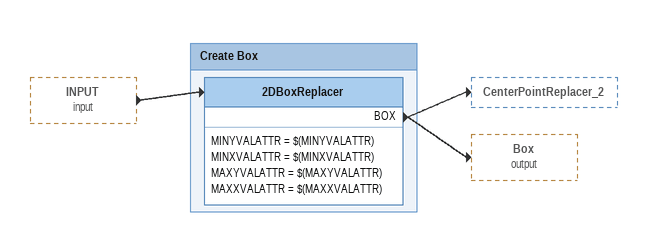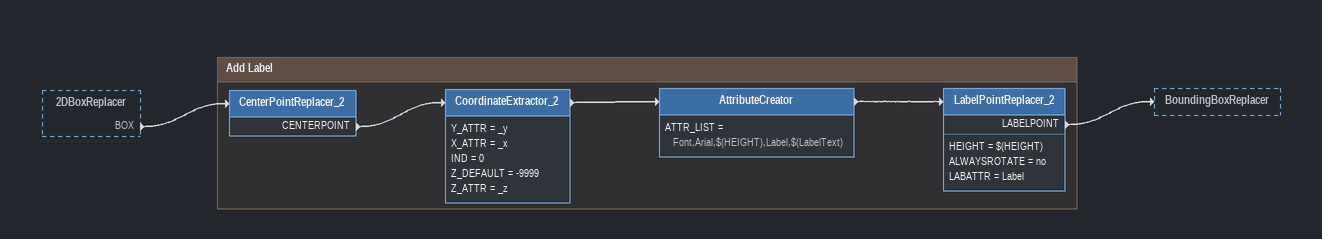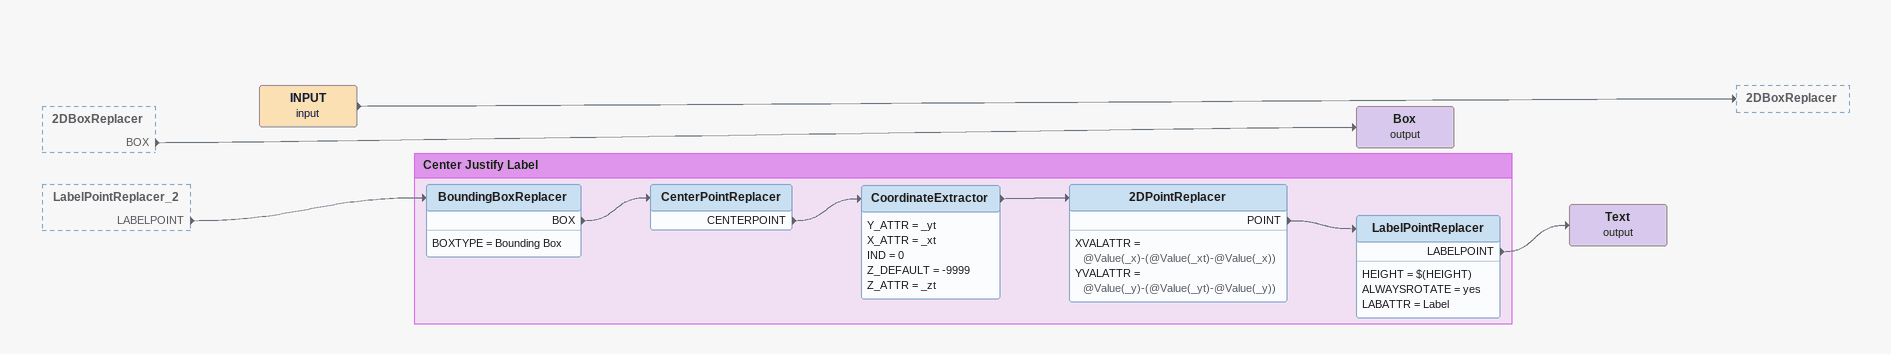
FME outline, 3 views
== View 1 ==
INPUT (input) [outside]
    -> 2DBoxReplacer

Bookmark: Create Box
2DBoxReplacer
    MINYVALATTR = $(MINYVALATTR)
    MINXVALATTR = $(MINXVALATTR)
    MAXYVALATTR = $(MAXYVALATTR)
    MAXXVALATTR = $(MAXXVALATTR)
    BOX -> CenterPointReplacer_2
    BOX -> Box (output)

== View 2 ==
2DBoxReplacer [outside]
    BOX -> CenterPointReplacer_2

Bookmark: Add Label
CenterPointReplacer_2
    CENTERPOINT -> CoordinateExtractor_2
CoordinateExtractor_2
    Y_ATTR = _y
    X_ATTR = _x
    IND = 0
    Z_DEFAULT = -9999
    Z_ATTR = _z
    -> AttributeCreator
AttributeCreator
    ATTR_LIST = Font,Arial,$(HEIGHT),Label,$(LabelText)
    -> LabelPointReplacer_2
LabelPointReplacer_2
    HEIGHT = $(HEIGHT)
    ALWAYSROTATE = no
    LABATTR = Label
    LABELPOINT -> BoundingBoxReplacer

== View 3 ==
2DBoxReplacer [outside]
    BOX -> Box (output)
LabelPointReplacer_2 [outside]
    LABELPOINT -> BoundingBoxReplacer
INPUT (input)
    -> 2DBoxReplacer
Box (output)
Text (output)

Bookmark: Center Justify Label
BoundingBoxReplacer
    BOXTYPE = Bounding Box
    BOX -> CenterPointReplacer
CenterPointReplacer
    CENTERPOINT -> CoordinateExtractor
CoordinateExtractor
    Y_ATTR = _yt
    X_ATTR = _xt
    IND = 0
    Z_DEFAULT = -9999
    Z_ATTR = _zt
    -> 2DPointReplacer
2DPointReplacer
    XVALATTR = @Value(_x)-(@Value(_xt)-@Value(_x))
    YVALATTR = @Value(_y)-(@Value(_yt)-@Value(_y))
    POINT -> LabelPointReplacer
LabelPointReplacer
    HEIGHT = $(HEIGHT)
    ALWAYSROTATE = yes
    LABATTR = Label
    LABELPOINT -> Text (output)
